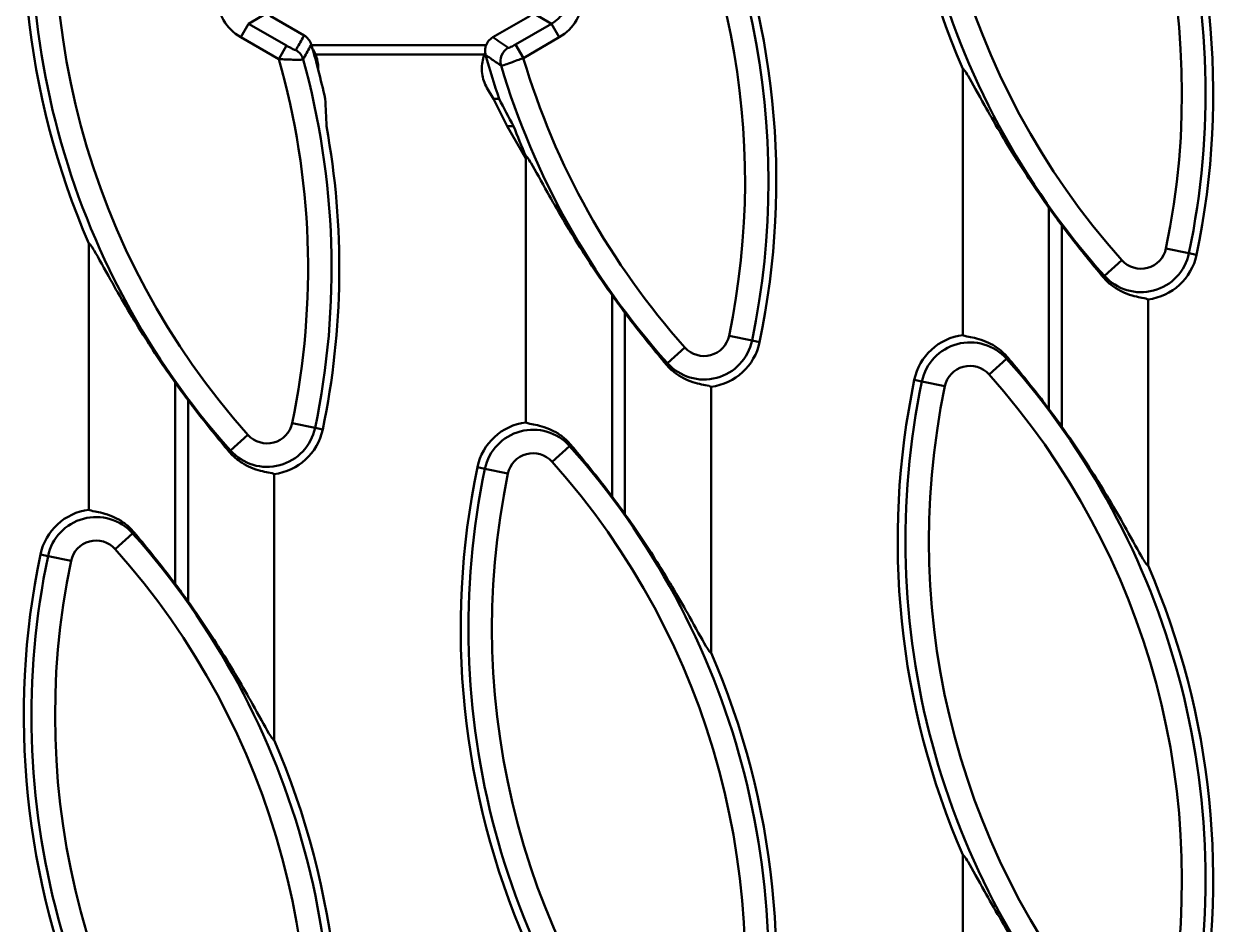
# Model space of a CAD drawing. Header units: millimetres. Extents: x 0 to 2774, y -40 to 1485.
# Drawn here: x 1331 to 1406.6, y 565.5 to 622.8 of the extents above; entities that cross this region are included whole.
import ezdxf

# ---------------------------------------------------------------- set-up
doc = ezdxf.new("R2010")
doc.units = ezdxf.units.MM
doc.header["$LTSCALE"] = 2.5
doc.layers.add('Sichtbar (ISO)', color=7, linetype='Continuous', lineweight=50)
doc.layers.add('Sichtbar schmal (ISO)', color=7, linetype='Continuous', lineweight=50)

msp = doc.modelspace()

# ---------------------------------------------------------------- linework, layer by layer
at = {"layer": 'Sichtbar (ISO)'}
for p, q in [((1348.778, 622.052), (1346.613, 623.302)), ((1363.141, 623.302), (1360.78, 621.939)), ((1360.247, 620.844), (1349.507, 620.844)), ((1390.655, 619.926), (1390.655, 602.995)), ((1360.4, 618.73), (1360.812, 618.016)), ((1361.185, 618.016), (1360.812, 618.016)), ((1360.812, 618.016), (1361.691, 616.284)), ((1362.094, 616.284), (1361.691, 616.284)), ((1361.691, 616.284), (1362.877, 614.23)), ((1362.877, 614.37), (1362.877, 614.23)), ((1362.877, 614.23), (1362.877, 597.439)), ((1335.099, 608.815), (1335.099, 591.884)), ((1402.433, 588.328), (1402.433, 605.258)), ((1374.655, 582.772), (1374.655, 599.703)), ((1346.877, 577.216), (1346.877, 594.147)), ((1390.655, 569.926), (1390.655, 552.995))]:
    msp.add_line(p, q, dxfattribs=at)
for centre, radius, start, end in [((1436.726, 639.894), 50.212, 168.215, 203.43238), ((1381.171, 628.782), 50.212, 168.215, 203.43238), ((1356.361, 618.36), 50.212, 348.215, 23.43238), ((1328.583, 612.804), 50.212, 348.215, 23.43238), ((1300.806, 607.249), 50.475, 16.1045, 16.36366), ((1300.806, 607.249), 50.475, 14.47533, 16.1045), ((1408.948, 634.338), 50.475, 195.54672, 198.86729), ((1300.806, 607.249), 50.475, 12.31648, 14.47533), ((1300.806, 607.249), 50.212, 348.215, 10.3658), ((1408.948, 634.338), 50.212, 201.0733, 203.43238), ((1436.726, 639.894), 49.775, 215.35783, 216.96405), ((1401.979, 608.842), 3.612, 277.21491, 348.215), ((1408.948, 634.338), 49.775, 215.35783, 216.96405), ((1391.108, 599.411), 3.612, 97.21491, 168.215), ((1374.201, 603.287), 3.612, 277.21491, 348.215), ((1381.171, 628.782), 49.775, 215.35783, 216.96405), ((1436.726, 589.894), 50.212, 168.215, 203.43238), ((1356.361, 568.36), 49.775, 35.35783, 36.96405), ((1363.331, 593.856), 3.612, 97.21491, 168.215), ((1346.423, 597.731), 3.612, 277.21491, 348.215), ((1408.948, 584.338), 50.212, 168.215, 203.43238), ((1328.583, 562.804), 49.775, 35.35783, 36.96405), ((1335.553, 588.3), 3.612, 97.21491, 168.215), ((1381.171, 578.782), 50.212, 168.215, 203.43238), ((1356.361, 568.36), 50.212, 348.215, 23.43238), ((1300.806, 557.249), 49.775, 35.35783, 36.96405), ((1328.583, 562.804), 50.212, 348.215, 23.43238), ((1300.806, 557.249), 50.212, 348.215, 23.43238)]:
    msp.add_arc(centre, radius, start, end, dxfattribs=at)
for centre, major_axis, ratio, start_param, end_param in [((1300.806, 614.824), (0, 49.991), 0.988452, 4.741586, 4.776273), ((1408.948, 642.55), (0, -54.193), 0.988452, 5.18221, 5.218395), ((1368.354, 621.812), (-5.486, -7.437), 0.051938, 0.020746, 0.038777)]:
    msp.add_ellipse(centre, major_axis=major_axis, ratio=ratio, start_param=start_param, end_param=end_param, dxfattribs=at)
for points, knots in [([(1349.236, 621.469), (1349.2, 621.591), (1349.141, 621.705), (1348.985, 621.905), (1348.888, 621.988), (1348.778, 622.052)], [0, 0, 0, 0, 0.03810709, 0.03810709, 0.07614365, 0.07614365, 0.07614365, 0.07614365]), ([(1360.78, 621.939), (1360.668, 621.874), (1360.569, 621.788), (1360.411, 621.583), (1360.353, 621.467), (1360.295, 621.255), (1360.283, 621.166), (1360.284, 621.034), (1360.286, 620.992), (1360.292, 620.95)], [0, 0, 0, 0, 0.0388726, 0.0388726, 0.0776028, 0.0776028, 0.1045648, 0.1045648, 0.1172427, 0.1172427, 0.1172427, 0.1172427]), ([(1349.678, 619.866), (1349.686, 620.097), (1349.66, 620.328), (1349.538, 620.8), (1349.436, 621.035), (1349.3, 621.25)], [-0.2633897, -0.2633897, -0.2633897, -0.2633897, -0.1937282, -0.1937282, -0.117192, -0.117192, -0.117192, -0.117192]), ([(1360.292, 620.95), (1360.24, 620.835), (1360.197, 620.717), (1360.076, 620.282), (1360.053, 619.955), (1360.136, 619.314), (1360.24, 619.008), (1360.4, 618.73)], [-0.2315582, -0.2315582, -0.2315582, -0.2315582, -0.1937282, -0.1937282, -0.0962303, -0.0962303, 0, 0, 0, 0]), ([(1396.132, 611.09), (1395.448, 612.053), (1394.752, 613.091), (1393.329, 615.35), (1392.621, 616.571), (1391.66, 618.289), (1391.253, 619.038), (1390.909, 619.614), (1390.832, 619.737), (1390.717, 619.891), (1390.677, 619.928), (1390.655, 619.926)], [3.485316, 3.485316, 3.485316, 3.485316, 3.831228, 3.831228, 4.242869, 4.242869, 4.503948, 4.503948, 4.581698, 4.581698, 4.653464, 4.653464, 4.653464, 4.653464]), ([(1368.354, 605.534), (1367.671, 606.498), (1366.975, 607.535), (1365.551, 609.794), (1364.843, 611.015), (1363.882, 612.733), (1363.475, 613.483), (1363.131, 614.059), (1363.054, 614.181), (1362.947, 614.325), (1362.91, 614.362), (1362.887, 614.369)], [3.485316, 3.485316, 3.485316, 3.485316, 3.831228, 3.831228, 4.242869, 4.242869, 4.503948, 4.503948, 4.581698, 4.581698, 4.643718, 4.643718, 4.643718, 4.643718]), ([(1399.568, 606.688), (1399.524, 606.741), (1399.479, 606.794), (1398.728, 607.692), (1397.993, 608.605), (1397.209, 609.627), (1397.083, 609.794), (1396.955, 609.963)], [0.7095826, 0.7095826, 0.7095826, 0.7095826, 0.7301099, 0.7301099, 1.0546565, 1.0546565, 1.1167, 1.1167, 1.1167, 1.1167]), ([(1340.576, 599.979), (1339.893, 600.942), (1339.197, 601.98), (1337.773, 604.239), (1337.065, 605.46), (1336.104, 607.177), (1335.698, 607.927), (1335.354, 608.503), (1335.276, 608.626), (1335.161, 608.78), (1335.121, 608.817), (1335.099, 608.815)], [3.485316, 3.485316, 3.485316, 3.485316, 3.831228, 3.831228, 4.242869, 4.242869, 4.503948, 4.503948, 4.581698, 4.581698, 4.653464, 4.653464, 4.653464, 4.653464]), ([(1402.433, 605.258), (1402.384, 605.299), (1402.253, 605.329), (1401.778, 605.421), (1401.38, 605.497), (1400.772, 605.756), (1400.581, 605.851), (1400.197, 606.095), (1400.005, 606.243), (1399.746, 606.489), (1399.655, 606.585), (1399.568, 606.688)], [0.0433649, 0.0433649, 0.0433649, 0.0433649, 0.199966, 0.199966, 0.399932, 0.399932, 0.4756007, 0.4756007, 0.5512693, 0.5512693, 0.5929939, 0.5929939, 0.5929939, 0.5929939]), ([(1371.791, 601.133), (1371.746, 601.185), (1371.702, 601.239), (1370.95, 602.137), (1370.215, 603.05), (1369.432, 604.071), (1369.305, 604.238), (1369.178, 604.408)], [0.7095826, 0.7095826, 0.7095826, 0.7095826, 0.7301099, 0.7301099, 1.0546565, 1.0546565, 1.1167, 1.1167, 1.1167, 1.1167]), ([(1390.655, 602.995), (1390.703, 602.954), (1390.834, 602.925), (1391.31, 602.832), (1391.707, 602.757), (1392.315, 602.498), (1392.506, 602.402), (1392.89, 602.159), (1393.082, 602.01), (1393.341, 601.764), (1393.432, 601.669), (1393.519, 601.565)], [0.0433649, 0.0433649, 0.0433649, 0.0433649, 0.199966, 0.199966, 0.399932, 0.399932, 0.4756007, 0.4756007, 0.5512693, 0.5512693, 0.5929939, 0.5929939, 0.5929939, 0.5929939]), ([(1393.519, 601.565), (1393.563, 601.512), (1393.608, 601.459), (1394.359, 600.561), (1395.094, 599.648), (1395.878, 598.626), (1396.005, 598.459), (1396.132, 598.29)], [0.7095826, 0.7095826, 0.7095826, 0.7095826, 0.7301099, 0.7301099, 1.0546565, 1.0546565, 1.1167, 1.1167, 1.1167, 1.1167]), ([(1374.655, 599.703), (1374.606, 599.744), (1374.475, 599.773), (1374, 599.866), (1373.602, 599.941), (1372.994, 600.2), (1372.803, 600.296), (1372.419, 600.539), (1372.228, 600.688), (1371.968, 600.933), (1371.877, 601.029), (1371.791, 601.133)], [0.0433649, 0.0433649, 0.0433649, 0.0433649, 0.199966, 0.199966, 0.399932, 0.399932, 0.4756007, 0.4756007, 0.5512693, 0.5512693, 0.5929939, 0.5929939, 0.5929939, 0.5929939]), ([(1344.013, 595.577), (1343.968, 595.63), (1343.924, 595.683), (1343.172, 596.581), (1342.437, 597.494), (1341.654, 598.516), (1341.527, 598.683), (1341.4, 598.852)], [0.7095826, 0.7095826, 0.7095826, 0.7095826, 0.7301099, 0.7301099, 1.0546565, 1.0546565, 1.1167, 1.1167, 1.1167, 1.1167]), ([(1362.877, 597.439), (1362.925, 597.399), (1363.056, 597.369), (1363.532, 597.277), (1363.93, 597.201), (1364.537, 596.942), (1364.728, 596.847), (1365.112, 596.603), (1365.304, 596.455), (1365.563, 596.209), (1365.654, 596.113), (1365.741, 596.01)], [0.0433649, 0.0433649, 0.0433649, 0.0433649, 0.199966, 0.199966, 0.399932, 0.399932, 0.4756007, 0.4756007, 0.5512693, 0.5512693, 0.5929939, 0.5929939, 0.5929939, 0.5929939]), ([(1396.955, 597.164), (1397.639, 596.2), (1398.335, 595.162), (1399.758, 592.903), (1400.467, 591.683), (1401.428, 589.965), (1401.834, 589.215), (1402.178, 588.639), (1402.255, 588.517), (1402.37, 588.363), (1402.411, 588.325), (1402.433, 588.328)], [3.485316, 3.485316, 3.485316, 3.485316, 3.831228, 3.831228, 4.242869, 4.242869, 4.503948, 4.503948, 4.581698, 4.581698, 4.653464, 4.653464, 4.653464, 4.653464]), ([(1365.741, 596.01), (1365.786, 595.957), (1365.83, 595.904), (1366.582, 595.006), (1367.317, 594.093), (1368.1, 593.071), (1368.227, 592.904), (1368.354, 592.735)], [0.7095826, 0.7095826, 0.7095826, 0.7095826, 0.7301099, 0.7301099, 1.0546565, 1.0546565, 1.1167, 1.1167, 1.1167, 1.1167]), ([(1346.877, 594.147), (1346.828, 594.188), (1346.698, 594.217), (1346.222, 594.31), (1345.824, 594.386), (1345.217, 594.645), (1345.025, 594.74), (1344.642, 594.983), (1344.45, 595.132), (1344.191, 595.378), (1344.1, 595.474), (1344.013, 595.577)], [0.0433649, 0.0433649, 0.0433649, 0.0433649, 0.199966, 0.199966, 0.399932, 0.399932, 0.4756007, 0.4756007, 0.5512693, 0.5512693, 0.5929939, 0.5929939, 0.5929939, 0.5929939]), ([(1335.099, 591.884), (1335.148, 591.843), (1335.278, 591.814), (1335.754, 591.721), (1336.152, 591.645), (1336.76, 591.387), (1336.951, 591.291), (1337.334, 591.048), (1337.526, 590.899), (1337.786, 590.653), (1337.876, 590.558), (1337.963, 590.454)], [0.0433649, 0.0433649, 0.0433649, 0.0433649, 0.199966, 0.199966, 0.399932, 0.399932, 0.4756007, 0.4756007, 0.5512693, 0.5512693, 0.5929939, 0.5929939, 0.5929939, 0.5929939]), ([(1369.178, 591.608), (1369.861, 590.645), (1370.557, 589.607), (1371.981, 587.348), (1372.689, 586.127), (1373.65, 584.409), (1374.056, 583.659), (1374.4, 583.084), (1374.477, 582.961), (1374.593, 582.807), (1374.633, 582.77), (1374.655, 582.772)], [3.485316, 3.485316, 3.485316, 3.485316, 3.831228, 3.831228, 4.242869, 4.242869, 4.503948, 4.503948, 4.581698, 4.581698, 4.653464, 4.653464, 4.653464, 4.653464]), ([(1337.963, 590.454), (1338.008, 590.401), (1338.052, 590.348), (1338.804, 589.45), (1339.539, 588.537), (1340.322, 587.515), (1340.449, 587.348), (1340.576, 587.179)], [0.7095826, 0.7095826, 0.7095826, 0.7095826, 0.7301099, 0.7301099, 1.0546565, 1.0546565, 1.1167, 1.1167, 1.1167, 1.1167]), ([(1341.4, 586.053), (1342.083, 585.089), (1342.779, 584.051), (1344.203, 581.792), (1344.911, 580.571), (1345.872, 578.854), (1346.278, 578.104), (1346.622, 577.528), (1346.7, 577.406), (1346.815, 577.251), (1346.855, 577.214), (1346.877, 577.216)], [3.485316, 3.485316, 3.485316, 3.485316, 3.831228, 3.831228, 4.242869, 4.242869, 4.503948, 4.503948, 4.581698, 4.581698, 4.653464, 4.653464, 4.653464, 4.653464]), ([(1396.132, 561.09), (1395.448, 562.053), (1394.752, 563.091), (1393.329, 565.35), (1392.621, 566.571), (1391.66, 568.289), (1391.253, 569.038), (1390.909, 569.614), (1390.832, 569.737), (1390.717, 569.891), (1390.677, 569.928), (1390.655, 569.926)], [3.485316, 3.485316, 3.485316, 3.485316, 3.831228, 3.831228, 4.242869, 4.242869, 4.503948, 4.503948, 4.581698, 4.581698, 4.653464, 4.653464, 4.653464, 4.653464])]:
    msp.add_open_spline(points, degree=3, knots=knots, dxfattribs=at)
for points, degree in [([(1360.292, 620.95), (1360.298, 620.902), (1360.307, 620.856), (1360.32, 620.81)], 3), ([(1362.877, 614.37), (1362.882, 614.37), (1362.887, 614.369)], 2)]:
    msp.add_open_spline(points, degree=degree, dxfattribs=at)
at = {"layer": 'Sichtbar schmal (ISO)'}
for p, q in [((1346.37, 623.443), (1345.249, 622.796)), ((1364.504, 622.796), (1363.384, 623.443)), ((1344.753, 621.936), (1345.249, 622.796)), ((1347.658, 621.405), (1345.249, 622.796)), ((1364.504, 622.796), (1362.22, 621.477)), ((1365.001, 621.936), (1364.504, 622.796)), ((1344.753, 621.936), (1347.162, 620.546)), ((1362.716, 620.617), (1365.001, 621.936)), ((1347.162, 620.546), (1347.658, 621.405)), ((1349.243, 621.443), (1360.353, 621.443)), ((1362.716, 620.617), (1362.22, 621.477)), ((1396.132, 598.29), (1396.132, 611.09)), ((1396.955, 609.963), (1396.955, 597.164)), ((1403.57, 608.51), (1405.033, 608.205)), ((1405.033, 608.205), (1405.515, 608.104)), ((1399.653, 606.763), (1400.767, 607.759)), ((1399.653, 606.763), (1399.568, 606.688)), ((1368.354, 592.735), (1368.354, 605.534)), ((1369.178, 604.408), (1369.178, 591.608)), ((1375.792, 602.955), (1377.255, 602.649)), ((1371.875, 601.208), (1372.989, 602.204)), ((1377.255, 602.649), (1377.737, 602.549)), ((1371.875, 601.208), (1371.791, 601.133)), ((1393.435, 601.49), (1392.32, 600.494)), ((1393.435, 601.49), (1393.519, 601.565)), ((1340.576, 587.179), (1340.576, 599.979)), ((1388.054, 600.048), (1387.572, 600.149)), ((1388.054, 600.048), (1389.517, 599.743)), ((1341.4, 598.852), (1341.4, 586.053)), ((1348.015, 597.399), (1349.477, 597.094)), ((1344.097, 595.652), (1345.211, 596.648)), ((1349.477, 597.094), (1349.96, 596.993)), ((1365.657, 595.934), (1364.543, 594.939)), ((1365.657, 595.934), (1365.741, 596.01)), ((1344.097, 595.652), (1344.013, 595.577)), ((1360.277, 594.493), (1359.794, 594.593)), ((1360.277, 594.493), (1361.739, 594.188)), ((1337.879, 590.379), (1336.765, 589.383)), ((1337.879, 590.379), (1337.963, 590.454)), ((1332.499, 588.937), (1332.017, 589.038)), ((1332.499, 588.937), (1333.962, 588.632))]:
    msp.add_line(p, q, dxfattribs=at)
for centre, radius, start, end in [((1356.361, 618.36), 49.72, 348.215, 41.785), ((1356.361, 618.36), 48.226, 348.215, 41.785), ((1436.726, 639.894), 49.72, 168.215, 221.785), ((1436.726, 639.894), 48.226, 168.215, 221.785), ((1328.583, 612.804), 49.72, 348.215, 34.98283), ((1328.583, 612.804), 48.226, 348.215, 34.00914), ((1381.171, 628.782), 49.72, 168.215, 221.785), ((1381.171, 628.782), 48.226, 168.215, 221.785), ((1300.806, 607.249), 48.226, 348.215, 16.00538), ((1300.806, 607.249), 49.72, 348.215, 15.49594), ((1408.948, 634.338), 49.72, 196.6023, 221.785), ((1408.948, 634.338), 48.226, 196.52978, 221.785), ((1401.979, 608.842), 3.12, 221.785, 348.215), ((1401.979, 608.842), 1.626, 221.785, 348.215), ((1374.201, 603.287), 1.626, 221.785, 348.215), ((1374.201, 603.287), 3.12, 221.785, 348.215), ((1391.108, 599.411), 3.12, 41.785, 168.215), ((1356.361, 568.36), 49.72, 348.215, 41.785), ((1391.108, 599.411), 1.626, 41.785, 168.215), ((1356.361, 568.36), 48.226, 348.215, 41.785), ((1436.726, 589.894), 49.72, 168.215, 221.785), ((1436.726, 589.894), 48.226, 168.215, 221.785), ((1346.423, 597.731), 1.626, 221.785, 348.215), ((1346.423, 597.731), 3.12, 221.785, 348.215), ((1363.331, 593.856), 3.12, 41.785, 168.215), ((1328.583, 562.804), 49.72, 348.215, 41.785), ((1363.331, 593.856), 1.626, 41.785, 168.215), ((1408.948, 584.338), 49.72, 168.215, 221.785), ((1328.583, 562.804), 48.226, 348.215, 41.785), ((1408.948, 584.338), 48.226, 168.215, 221.785), ((1335.553, 588.3), 3.12, 41.785, 168.215), ((1335.553, 588.3), 1.626, 41.785, 168.215), ((1300.806, 557.249), 49.72, 348.215, 41.785), ((1300.806, 557.249), 48.226, 348.215, 41.785), ((1381.171, 578.782), 49.72, 168.215, 221.785), ((1381.171, 578.782), 48.226, 168.215, 221.785)]:
    msp.add_arc(centre, radius, start, end, dxfattribs=at)
for centre, major_axis, ratio, start_param, end_param in [((1346.287, 624.541), (-2.624, -1.515), 0.990098, 5.763885, 6.802486), ((1363.467, 624.541), (1.767, -1.02), 0.980438, 5.763885, 6.802486), ((1363.467, 624.541), (2.624, -1.515), 0.990098, 5.763885, 6.802486), ((1379.013, 686.188), (41.316, -71.562), 0.701634, 5.310445, 5.32611), ((1347.758, 620.266), (0.866, -0.499), 0.992546, 0.796849, 1.569858), ((1362.256, 620.416), (-0.555, -0.832), 0.99075, 4.257008, 5.585719)]:
    msp.add_ellipse(centre, major_axis=major_axis, ratio=ratio, start_param=start_param, end_param=end_param, dxfattribs=at)
for points, knots in [([(1348.778, 622.052), (1348.767, 622.031), (1348.755, 622.01), (1348.673, 621.862), (1348.602, 621.736), (1348.53, 621.609), (1348.459, 621.483), (1348.387, 621.357), (1348.295, 621.196), (1348.274, 621.161), (1348.254, 621.126)], [1.54758852, 1.54758852, 1.54758852, 1.54758852, 1.54905979, 1.54905979, 1.55800833, 1.55800833, 1.55800833, 1.56695687, 1.56695687, 1.56944869, 1.56944869, 1.56944869, 1.56944869]), ([(1348.254, 621.126), (1348.253, 621.123), (1348.25, 621.122), (1348.236, 621.122), (1348.223, 621.124), (1348.184, 621.137), (1348.155, 621.148), (1348.087, 621.177), (1348.047, 621.196), (1347.953, 621.243), (1347.897, 621.272), (1347.78, 621.336), (1347.719, 621.37), (1347.658, 621.405)], [0, 0, 0, 0, 0.00681503, 0.00681503, 0.01771909, 0.01771909, 0.03189435, 0.03189435, 0.04755098, 0.04755098, 0.0672619, 0.0672619, 0.08833043, 0.08833043, 0.08833043, 0.08833043]), ([(1348.718, 620.532), (1348.738, 620.568), (1348.758, 620.604), (1348.85, 620.767), (1348.921, 620.895), (1348.992, 621.024), (1349.063, 621.152), (1349.133, 621.281), (1349.214, 621.429), (1349.225, 621.449), (1349.236, 621.469)], [-1.56944869, -1.56944869, -1.56944869, -1.56944869, -1.56695687, -1.56695687, -1.55800833, -1.55800833, -1.55800833, -1.54905979, -1.54905979, -1.54767611, -1.54767611, -1.54767611, -1.54767611]), ([(1360.32, 620.81), (1360.427, 620.735), (1360.534, 620.66), (1360.861, 620.433), (1361.081, 620.282), (1361.301, 620.132)], [-0.97267765, -0.97267765, -0.97267765, -0.97267765, -0.96756407, -0.96756407, -0.95707556, -0.95707556, -0.95707556, -0.95707556]), ([(1362.22, 621.477), (1362.191, 621.46), (1362.161, 621.443), (1362.085, 621.402), (1362.039, 621.378), (1361.942, 621.33), (1361.892, 621.309), (1361.803, 621.275), (1361.77, 621.269), (1361.76, 621.276)], [0, 0, 0, 0, 0.01009104, 0.01009104, 0.0262367, 0.0262367, 0.04722606, 0.04722606, 0.0743732, 0.0743732, 0.0743732, 0.0743732]), ([(1347.162, 620.546), (1347.316, 620.538), (1347.474, 620.53), (1347.773, 620.518), (1347.918, 620.514), (1348.163, 620.508), (1348.268, 620.507), (1348.445, 620.507), (1348.521, 620.509), (1348.627, 620.515), (1348.663, 620.518), (1348.703, 620.526), (1348.713, 620.529), (1348.718, 620.532)], [-0.08833043, -0.08833043, -0.08833043, -0.08833043, -0.0672619, -0.0672619, -0.04755098, -0.04755098, -0.03189435, -0.03189435, -0.01771909, -0.01771909, -0.00681503, -0.00681503, 0, 0, 0, 0]), ([(1361.301, 620.132), (1361.327, 620.129), (1361.423, 620.154), (1361.696, 620.242), (1361.847, 620.295), (1362.151, 620.404), (1362.292, 620.456), (1362.531, 620.546), (1362.624, 620.582), (1362.716, 620.617)], [-0.0743732, -0.0743732, -0.0743732, -0.0743732, -0.04722606, -0.04722606, -0.0262367, -0.0262367, -0.01009104, -0.01009104, 0, 0, 0, 0])]:
    msp.add_open_spline(points, degree=3, knots=knots, dxfattribs=at)

doc.saveas('drawing.dxf')
